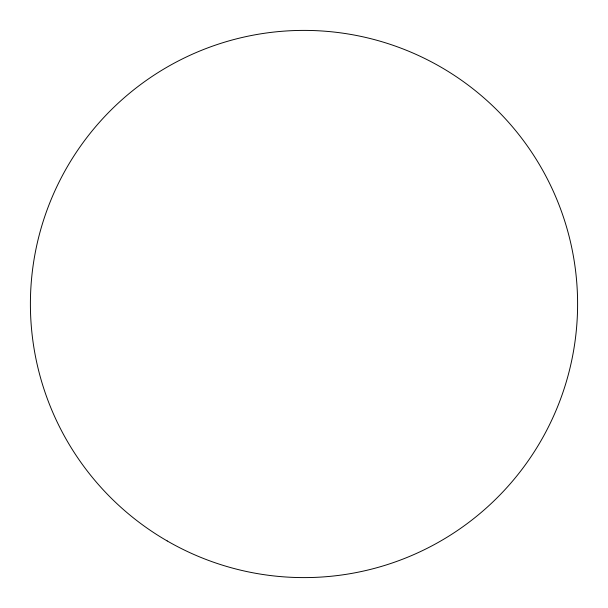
<?xml version="1.0" encoding="UTF-8"?>
<svg xmlns="http://www.w3.org/2000/svg" width="608" height="608" viewBox="0 0 608 608"><rect width="100%" height="100%" fill="white"/><g stroke="black" fill="none" stroke-linecap="round" stroke-linejoin="round"><path stroke-width="0.91" d="M167.2 540.945A273.6 273.6 0 0 0 577.6 304A273.6 273.6 0 0 0 167.2 67.055A273.6 273.6 0 0 0 167.2 540.945"/></g></svg>
